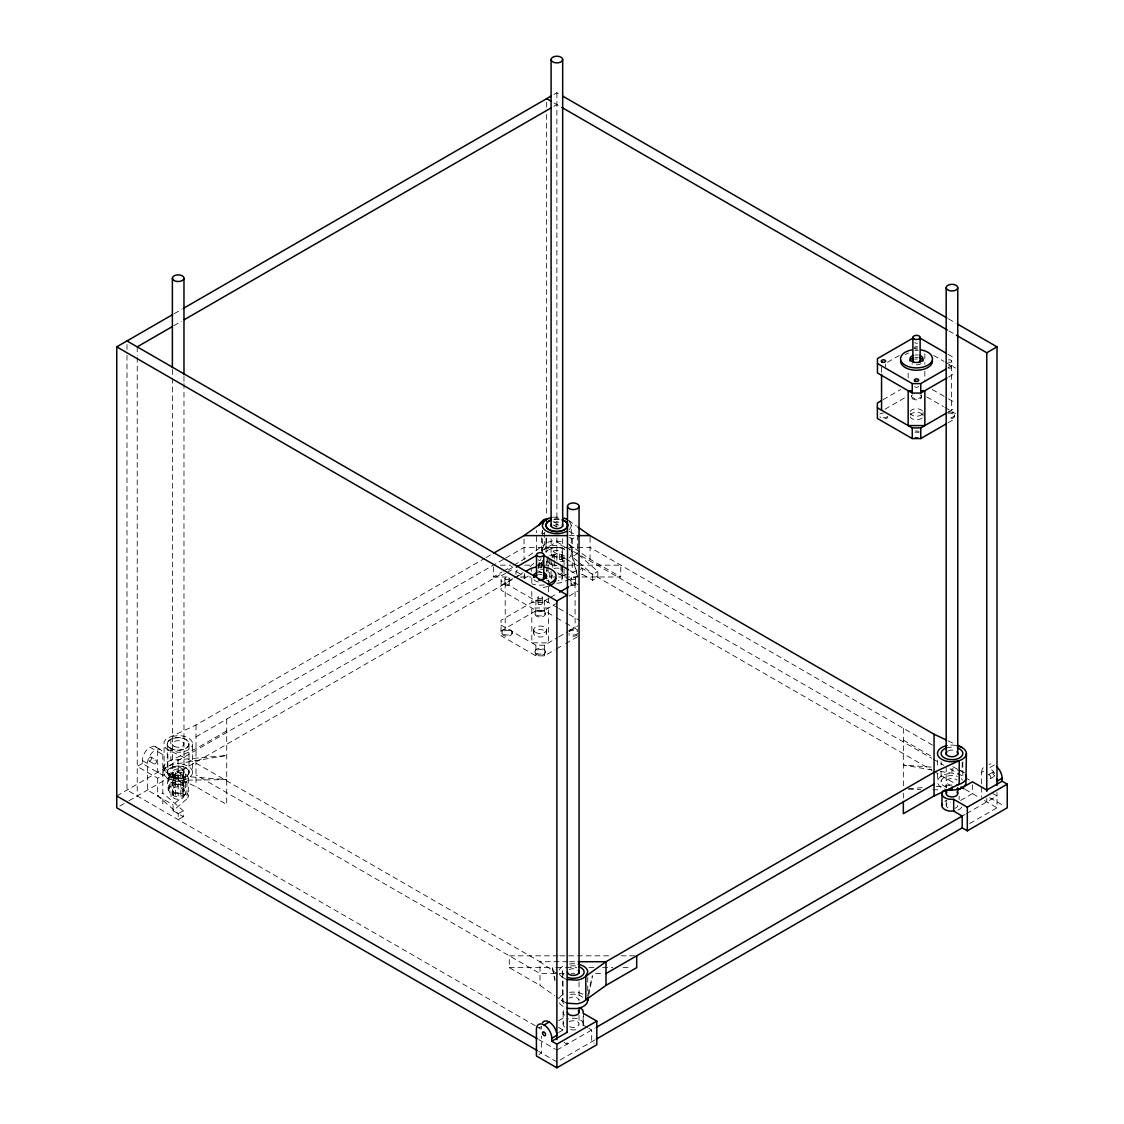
<?xml version="1.0" encoding="UTF-8"?>
<svg xmlns="http://www.w3.org/2000/svg" width="1124" height="1124" viewBox="0 0 1124 1124"><rect width="100%" height="100%" fill="white"/><g stroke="black" fill="none" stroke-linecap="round" stroke-linejoin="round"><path stroke-width="0.75" stroke-dasharray="5 3.75" d="M588.695 995.513L592.531 975.829M226.711 730.923L195.998 748.654L170.848 760.316A14.472 8.36 0 0 0 164.104 765.388C161.954 771.457 169.443 775.012 174.346 775.63L226.711 779.606L174.346 780.351A14.472 8.36 0 0 1 164.104 774.45L164.104 741.756A14.472 8.36 0 0 1 170.848 736.684L195.998 725.022L484.57 558.417M163.612 772.286L164.104 770.123A14.472 8.36 0 0 1 174.346 764.208L226.711 755.511L170.848 760.316L170.848 736.684L178.098 735.56A14.472 8.36 0 0 1 192.569 743.919L192.569 772.286A14.472 8.36 0 0 1 178.098 780.646L178.098 775.911M173.054 810.741L173.054 804.84L186.949 792.982C163.149 810.039 159.594 761.089 185.334 774.113A10.13 5.845 0 0 1 186.949 781.166L186.949 798.897L173.054 810.741L183.296 816.656L183.296 810.741L162.825 793.01L162.825 754.611A10.861 6.266 -60 0 0 155.14 750.172L150.026 747.221A10.861 6.266 -60 0 0 142.355 760.512L142.355 763.463L162.825 775.293L183.296 769.378L183.296 775.293L173.054 781.194L185.334 791.83A10.13 5.845 0 0 1 186.949 798.897M168.038 790.06C170.328 781.573 181.751 786.379 186.949 781.166M538.185 567.072L540.068 558.825M542.33 548.905L544.269 544.733A14.472 8.36 0 0 1 553.05 540.841L564.037 541.67M547.093 569.896L546.756 571.413L546.756 566.356M588.105 994.052L592.25 975.899M583.047 1025.58L583.398 1013.946M538.213 568.646L540.953 558.642M515.944 574.364L515.944 571.413L518.501 569.194M530.008 566.608L536.415 561.073M578.635 554.792L597.827 571.413L597.827 577.329L592.699 580.279L582.471 574.364L582.471 568.463L561.944 576.486L565.653 574.336M513.823 565.161L524.051 559.26L544.269 544.733L544.269 532.917M174.136 313.737L181.737 309.339M553.963 94.444L556.886 92.758L559.921 94.5M173.728 325.791L181.329 321.394M553.837 106.33L556.886 104.574M486.088 557.532L492.157 554.034M142.355 763.463L137.226 766.428L157.697 778.244L162.825 775.293M554.329 525.625L556.886 524.135L559.808 525.835M195.998 736.838L504.311 558.839M505.828 557.954L524.051 547.43L567.48 547.43M493.352 566.847L493.352 576.977L502.119 571.919M503.58 571.076L512.361 566.004M116.755 795.975L502.554 573.24M508.315 569.91L513.19 567.086M541.712 550.634L556.886 541.866L564.473 546.25M505.645 573.282L501.093 575.895L501.093 590.255L535.895 610.346L544.395 610.346L557.364 602.871M507.149 572.411L514.722 568.042M569.447 537.3L572.228 538.916L576.078 536.696M501.093 585.351L512.586 578.719M514.061 577.877L522.941 572.748M887.468 362.293L899.284 355.465M119.804 806.034L127.391 801.651M128.909 800.78L515.902 577.343M517.419 576.471L523.517 572.945M538.607 564.234L541.726 562.45M552.32 556.324L556.886 553.682L564.051 555.467L564.051 575.558M523.981 578.593L528.364 576.064M183.296 816.656L178.168 819.607L178.168 813.692L157.697 795.975L162.825 793.01M577.357 561.073L572.228 556.647L577.357 553.682L577.357 535.965L568.575 530.893M557.364 607.62L544.395 600.132L535.895 600.132L501.023 620.265L501.023 635.72L535.895 655.854L544.395 655.854L554.989 649.742M883.028 399.723L900.774 389.48M548.933 598.277L544.395 600.904L535.895 600.904L501.093 580.813M550.451 597.406L558.01 593.036M570.121 586.054L577.68 581.684M947.982 367.885L955.555 363.516M178.168 813.692L183.296 810.741M592.699 580.279L592.699 574.364L597.827 571.413M501.023 630.901L535.895 610.768L544.395 610.768L554.989 616.879M884.953 409.234L906.183 396.983M569.194 596.043L577.834 591.055M948.501 377.046L955.555 372.971M501.023 625.084L535.895 645.218L544.395 645.218L557.364 637.73M558.839 636.887L567.704 631.758M569.194 630.901L577.834 625.913M948.501 411.918L955.555 407.843M556.506 648.871L564.065 644.502M565.583 643.631L577.68 636.634M947.982 422.849L955.555 418.479M538.972 1027.912L541.529 1026.437L541.529 1029.71M981.645 783.821L981.645 772.329L985.481 770.123M558.698 1020.662L564.613 1017.248M988.235 774.886L993.363 771.935M990.413 778.651L994.248 776.431M558.698 1032.478L564.613 1029.064M960.613 800.443L972.443 793.6L972.443 781.784M538.972 1054.509L541.529 1053.033L541.529 1036.286M556.886 1050.069L594.821 1028.165M962.2 816.066L965.095 814.394M966.542 813.565L997.002 795.975L992.815 793.558M594.821 1039.981L556.886 1061.885L538.677 1051.376M969.689 823.555L997.002 807.791L997.002 792.462M549.72 555.467L556.886 553.753M556.886 583.173A10.13 5.845 0 0 0 561.944 582.387L582.471 574.364M183.296 769.378L178.168 766.428L157.697 772.329L157.697 751.647A10.861 6.266 -60 0 0 150.026 747.221M547.093 561.115L549.72 563.728A10.13 5.845 0 0 0 556.886 565.442L551.814 566.356L551.814 562.969M553.05 517.209L560.539 517.209M908.557 788.711L922.453 787.657M936.334 786.603L950.23 785.55M913.952 347.976L917.353 347.976M914.838 350.337L918.168 350.337M569.222 535.614L576.162 535.614M569.222 547.43L590.058 547.43L934.058 746.041M500.335 565.161L510.802 565.161M524.768 565.161L531.75 565.161M537.595 565.26L542.695 565.26M543.974 565.161L556.183 565.161M568.407 565.161L577.132 565.161M578.874 565.161L620.771 565.161L620.771 576.977L558.544 576.977M538.48 567.634L541.81 567.634M493.352 576.977L510.38 576.977M520.595 576.977L530.809 576.977M549.847 576.977L556.802 576.977M558.164 955.821L509.284 955.821L509.284 967.638L539.998 985.369L554.891 995.878M559.907 955.821L610.529 955.821M620.996 955.821L634.962 955.821M567.789 961.722L539.998 961.722L195.998 763.126L167.855 749.834L165.551 748.092L163.612 743.919M569.517 961.722L578.214 961.722M509.284 967.638L552.39 967.638L555.017 979.201M555.86 967.638L564.557 967.638M566.299 967.638L576.738 967.638M588.92 967.638L594.132 967.638M602.647 967.638L612.861 967.638M623.089 967.638L631.604 967.638M564.318 973.539L539.998 973.539L195.998 774.942M571.259 973.539L574.729 973.539M595.579 973.539L604.262 973.539M908.557 789.217L920.711 789.484M932.864 789.736L939.819 789.891M955.709 745.352L951.972 745.071A14.472 8.36 0 0 0 948.22 745.352M931.136 767.116L903.345 765.008L931.852 769.94M570.641 1029.725L573.254 1029.921A10.13 5.845 0 0 0 575.881 1029.725M940.226 771.401L955.709 773.719A14.472 8.36 0 0 1 959.208 774.548M537.441 570.823L542.035 572.594M546.643 580.279L549.72 581.459M566.018 979.299L558.965 975.112M566.018 1002.945L556.254 996.833M948.122 740.871L955.948 744.566M952.815 766.723L964.504 772.876M226.711 719.107L226.711 804.489L195.998 786.758L167.855 773.467L167.855 749.834L178.098 752.279A14.472 8.36 0 0 0 192.569 743.919M948.431 318.823L956.032 323.192M553.963 102.888L560.3 106.555M948.825 330.863L954.894 334.362M947.982 354.243L955.555 358.612M933.721 355.465L944.062 361.436M945.537 362.293L955.555 368.068M932.232 389.48L947.026 398.008M948.501 398.865L955.555 402.94M926.808 396.969L943.443 406.579M944.961 407.464L955.555 413.576M553.05 524.88L556.886 527.1A10.861 6.266 -60 0 0 553.05 521.634M581.937 553.514L590.058 559.26L620.771 576.977M903.345 740.126L931.136 756.171M565.99 547.121L931.74 758.293M933.257 759.164L943.879 765.304M949.949 768.802L963.619 776.698M965.137 777.569L969.689 780.196M989.696 797.661L1004.308 806.105M565.26 558.53L546.643 547.781L546.643 537.258M565.976 558.937L932.133 770.333M933.651 771.219L956.032 784.131M965.137 789.385L979.608 797.745M984.441 800.541L997.002 807.791M570.121 570.655L577.68 575.024M557.364 572.748L564.754 577.019M566.229 577.877L579.197 585.351M515.944 571.413L521.058 574.364L521.058 577.329M558.839 608.463L567.704 613.592M569.194 614.449L579.197 620.223M556.506 617.75L564.065 622.12M565.583 622.991L577.68 629.988M155.449 746.687L160.577 749.638M157.697 751.647L162.825 754.611M178.168 772.329L183.296 775.293M151.108 757.154A2.178 1.25 -60 0 1 150.419 760.526A2.178 1.25 -60 0 1 148.551 759.431A2.178 1.25 -60 0 1 151.108 757.154L156.236 760.105A2.178 1.25 -60 0 1 155.548 763.477A2.178 1.25 -60 0 1 153.665 762.395A2.178 1.25 -60 0 1 156.236 760.105M148.944 760.92L154.058 763.87M142.355 760.512L147.469 763.463L147.469 790.06L173.054 804.84M587.431 1027.519L583.159 1025.06L583.159 1016.616M588.85 1028.348L591.688 1029.977L591.688 1041.793L594.245 1043.283M558.516 1027.378L564.248 1030.694M535.249 1025.762L126.998 790.06L126.998 354.987M536.766 1026.634L542.836 1030.146M564.079 1042.412L567.114 1044.168L567.114 1040.655M538.677 1039.56L555.481 1049.268M568.393 520.328L576.514 526.06M568.393 543.96L580.588 552.558M557.602 974.157L539.998 961.722L539.998 985.369M578.635 562.183L592.699 574.364M173.054 775.293L185.334 785.929L171.003 782.374L168.038 778.244M569.334 521.1L571.273 525.273L571.273 553.64L577.68 576.977L570.781 546.756L569.334 544.733M559.274 974.227L563.026 977.978L563.026 1001.61L559.274 997.873M583.398 1024.076L583.047 1022.559A10.13 5.845 0 0 0 573.254 1018.218L570.641 1018.414A10.13 5.845 0 0 0 568.196 1019.004M552.39 967.638L554.947 980.76M986.774 798.377L986.774 801.876M981.645 787.109L981.645 797.239M962.818 761.763L962.818 778.454M962.2 762.704L962.2 771.148L951.972 768.704L951.972 773.424A14.472 8.36 0 0 0 937.992 779.62A14.472 8.36 0 0 0 944.736 789.02M959.137 796.228L959.137 799.6M948.249 412.016A5.072 2.922 0 0 1 954.627 414.84L954.627 416.021A5.072 2.922 0 0 1 948.249 418.845M948.473 359.975A2.178 1.25 0 0 1 951.733 361.071L951.733 366.972A2.178 1.25 0 0 1 948.473 368.068M951.452 365.707L951.452 410.204M946.183 766.765L946.183 787.868M946.183 800.162L946.183 805.43M941.111 761.763L941.111 765.107M941.111 771.781L941.111 781.784M937.486 760.091L937.486 766.765M937.486 773.438L937.486 781.784M924.841 353.835L924.841 364.288M924.841 371.257L924.841 381.724M923.015 412.48L923.015 416.021M921.568 395.76L921.568 396.941M911.438 395.76L911.438 396.941M908.164 372.999L908.164 378.24M903.345 728.31L903.345 787.39M903.345 793.108L903.345 801.876M885.614 364.021L885.614 366.972M881.553 367.309L881.553 375.346M590.058 537.3L590.058 559.26M587.74 977.135L587.74 995.709M579.043 981.94L579.043 1000.43A5.789 3.344 0 0 0 575.474 997.339A5.789 3.344 0 0 0 569.166 998.07M579.043 1015.295L579.043 1024.076M575.376 578.354L575.376 584.269M575.095 582.991L575.095 627.487M572.228 538.916L572.228 556.647M572.228 562.548L572.228 568.463M571.034 578.354L571.034 584.269M563.124 1012.246L563.124 1024.076M562.674 538.677L562.674 563.279M562.674 565.035L562.674 577.329A5.789 3.344 0 0 1 558.375 580.56M562.407 972.063L562.407 1000.43M561.944 554.525L561.944 562.969M561.944 566.356L561.944 582.387M560.974 565.344L560.974 573.774M559.499 553.949L559.499 562.393M556.886 92.758L556.886 527.62M556.886 537.904L556.886 560.497M554.258 553.949L554.258 559.007M554.258 560.707L554.258 565.765M552.783 563.981L552.783 567.367M551.097 538.677L551.097 556.268M551.097 559.597L551.097 566.791M551.097 571.413L551.097 577.329M549.72 558.839L549.72 565.597M549.72 572.172L549.72 579.984M548.484 579.829L548.484 585.056M548.484 586.798L548.484 597.266M548.484 599.008L548.484 602.492L531.807 602.492L531.807 590.297M548.105 556.675L548.105 566.805M548.105 567.592L548.105 572.65M547.093 558.08L547.093 564.838M546.756 561.283L546.756 564.669M546.643 102.172L546.643 107.44M546.643 114.451L546.643 516.197M546.657 629.763L546.657 633.318A6.519 3.765 0 0 1 536.893 636.563A6.519 3.765 0 0 1 536.893 630.058A6.519 3.765 0 0 1 546.657 633.318M545.21 613.044L545.21 614.224A5.072 2.922 0 0 1 537.609 616.753A5.072 2.922 0 0 1 537.609 611.695A5.072 2.922 0 0 1 545.21 614.224M545.21 651.217L545.21 652.398A5.072 2.922 0 0 1 537.609 654.927A5.072 2.922 0 0 1 537.609 649.869A5.072 2.922 0 0 1 545.21 652.398M544.395 600.132L544.395 610.768M544.395 645.218L544.395 655.854M542.33 530.345L542.33 537.089M542.33 538.775L542.33 553.64M542.316 565.175L542.316 559.26A2.178 1.25 0 0 1 540.433 560.511A2.178 1.25 0 0 1 538.045 559.597M542.316 597.434L542.316 603.349M541.529 537.679L541.529 551.477M541.529 562.548L541.529 568.463M537.975 597.434L537.975 603.349M536.415 550.24L536.415 533.001A10.861 6.266 -60 0 1 536.668 530.556M535.895 600.132L535.895 610.768M535.895 645.218L535.895 655.854M535.08 613.044L535.08 614.224M535.08 651.217L535.08 652.398M533.633 629.763L533.633 633.318M531.807 578.087L531.807 583.314M531.301 568.463L531.301 571.413M524.22 575.994L524.22 578.354A15.919 9.189 0 0 1 526.355 573.76M524.051 538.986L524.051 559.26M512.151 632.124L512.151 633.318A5.072 2.922 0 0 1 504.55 635.847A5.072 2.922 0 0 1 504.55 630.775A5.072 2.922 0 0 1 512.151 633.318M509.256 578.354L509.256 584.269M505.196 582.991L505.196 627.487M504.915 578.354L504.915 584.269M502.021 632.124L502.021 633.318M195.998 725.022L195.998 786.758M188.944 743.919L189.029 772.329A10.861 6.266 0 0 1 172.745 777.766A10.861 6.266 0 0 1 172.745 766.905A10.861 6.266 0 0 1 189.029 772.329M188.312 778.244L188.312 795.975M185.334 774.113L185.334 794.204M183.971 376.484L183.971 381.738M183.971 383.495L183.971 795.975A5.789 3.344 0 0 1 175.274 798.869A5.789 3.344 0 0 1 175.274 793.08A5.789 3.344 0 0 1 183.971 795.975M183.24 773.171L183.24 795.132M182.271 780.604L182.271 792.42M180.795 772.595L180.795 795.708M178.168 766.428L178.168 795.904M178.098 759.206L178.098 763.927A14.472 8.36 0 0 1 192.569 772.286M175.555 772.595L175.555 795.708M174.08 775.883L174.08 787.699M173.11 773.171L173.11 795.132M172.379 369.459L172.379 376.484M172.379 378.24L172.379 795.975M171.003 774.113L171.003 800.105M169.401 775.321L169.401 792.982M168.389 776.726L168.389 791.577M167.237 743.919L167.321 772.329M162.825 798.925L162.825 804.84M157.697 778.244L157.697 795.975M137.226 346.852L137.226 355.634M137.226 357.376L137.226 795.975M126.998 344.45L126.998 353.231M558.375 574.097A5.789 3.344 0 0 1 562.674 577.329M551.87 579A5.789 3.344 0 0 1 553.991 574.434M553.991 568.519A5.789 3.344 0 0 1 562.225 570.135A5.789 3.344 0 0 1 558.375 574.645M544.859 532.621A2.178 1.25 -60 0 1 542.555 532.411M551.87 557.926A5.789 3.344 0 0 1 560.412 556.942A5.789 3.344 0 0 1 560.974 561.958M541.796 533.521A10.861 6.266 -60 0 1 542.555 530.935M957.76 805.43A5.789 3.344 0 0 1 954.866 808.325M947.869 807.791A5.789 3.344 0 0 1 950.468 802.199M961.751 806.934A10.13 5.845 0 0 1 957.03 810.488M944.806 801.286A10.13 5.845 0 0 1 946.9 800.358M981.645 772.329A10.861 6.266 60 0 1 985.481 766.877M994.754 773.635A10.861 6.266 60 0 0 989.331 767.903L994.445 764.952A10.861 6.266 60 0 0 989.022 764.404M988.923 774.829A2.178 1.25 60 0 1 990.862 777.653A2.178 1.25 60 0 1 988.923 778.244M994.838 775.757A2.178 1.25 60 0 1 992.914 772.919A2.178 1.25 60 0 1 994.838 772.329M147.469 763.463A10.861 6.266 -60 0 1 155.14 750.172M569.166 1021.702A5.789 3.344 0 0 1 577.357 1021.702A5.789 3.344 0 0 1 577.357 1026.437A5.789 3.344 0 0 1 569.166 1026.437M564.487 1015.183A10.13 5.845 0 0 1 564.487 1009.324M564.487 1026.999A10.13 5.845 0 0 1 564.487 1021.14M564.473 558.066A10.861 6.266 0 0 1 556.802 559.907M564.473 549.214A10.861 6.266 0 0 0 546.306 552.024A10.861 6.266 0 0 1 564.557 549.257M569.334 557.813A14.472 8.36 0 0 0 571.273 553.64L570.781 551.477A14.472 8.36 0 0 0 569.334 549.467M564.037 560.876A14.472 8.36 0 0 1 560.539 561.719M544.269 549.467A14.472 8.36 0 0 1 553.05 545.562L560.539 545.562A14.472 8.36 0 0 1 564.037 546.404M571.273 525.273A14.472 8.36 0 0 1 569.334 529.46M553.991 519.218A10.861 6.266 0 0 1 559.611 519.218M946.534 747.994A10.861 6.266 0 0 1 954.782 747.362M946.534 787.221A10.861 6.266 0 0 1 942.558 778.651A10.861 6.266 0 0 1 957.395 776.361M961.371 778.651A10.861 6.266 0 0 1 962.453 780.168M563.855 975.196A10.861 6.266 0 0 1 565.583 967.638M570.444 966.008A10.861 6.266 0 0 1 576.064 966.008M563.855 1003.563A10.861 6.266 0 0 1 563.855 997.297M570.444 994.375A10.861 6.266 0 0 1 582.668 997.297M559.274 969.9A14.472 8.36 0 0 1 563.026 966.162M569.517 963.999A14.472 8.36 0 0 1 575.769 963.844M563.026 1006.345A14.472 8.36 0 0 1 559.274 1002.594M559.274 998.267A14.472 8.36 0 0 1 563.026 994.529M569.517 992.366A14.472 8.36 0 0 1 583.497 994.529M564.557 558.122A10.861 6.266 0 0 1 556.886 559.963M553.991 522.421A5.789 3.344 0 0 1 560.974 522.955M554.076 519.274A10.861 6.266 0 0 1 559.696 519.274M951.972 785.128A5.789 3.344 0 0 1 946.956 780.112A5.789 3.344 0 0 1 956.988 780.112M947.869 751.057A5.789 3.344 0 0 1 954.866 750.523M569.166 969.703A5.789 3.344 0 0 1 576.148 969.169M887.834 417.482A5.072 2.922 0 0 1 884.757 418.845M879.853 413.955A5.072 2.922 0 0 1 883.436 413.098M887.834 416.302A5.072 2.922 0 0 1 882.129 417.664M880.907 417.383A5.072 2.922 0 0 1 879.853 416.906M915.189 431.11A5.072 2.922 0 0 1 919.039 431.391M915.189 432.29A5.072 2.922 0 0 1 919.039 432.585M954.627 414.84A5.072 2.922 0 0 1 948.249 417.664M948.249 413.196A5.072 2.922 0 0 1 954.627 416.021M920.078 394.875A5.072 2.922 0 0 1 920.078 399.006A5.072 2.922 0 0 1 912.913 399.006A5.072 2.922 0 0 1 912.913 394.875M910.215 415.051A6.519 3.765 0 0 1 920.233 412.944A6.519 3.765 0 0 1 920.233 419.112A6.519 3.765 0 0 1 910.215 417.004M910.215 411.51A6.519 3.765 0 0 1 920.233 409.403A6.519 3.765 0 0 1 920.233 415.557A6.519 3.765 0 0 1 910.215 413.449M921.399 395.002A5.072 2.922 0 0 1 916.496 398.683A5.072 2.922 0 0 1 911.606 395.002M905.241 354.566A15.919 9.189 0 0 1 908.543 353.105M921.104 363.726A6.519 3.765 0 0 1 911.901 363.726M914.81 357.432A6.519 3.765 0 0 1 918.182 357.432M914.697 359.258A3.625 2.093 0 0 1 917.437 359.048M914.81 355.072A6.519 3.765 0 0 1 918.182 355.072M951.733 361.071A2.178 1.25 0 0 1 948.473 362.153M917.591 343.073A2.178 1.25 0 0 1 914.627 342.609M918.603 386.389A2.178 1.25 0 0 1 916.791 387.302A2.178 1.25 0 0 1 914.627 386.684M948.473 365.89A2.178 1.25 0 0 1 951.733 366.972M917.591 348.974A2.178 1.25 0 0 1 914.627 348.51M914.627 347.26A2.178 1.25 0 0 1 917.591 346.81M577.596 633.585A5.072 2.922 0 0 1 568.814 633.585M568.814 630.662A5.072 2.922 0 0 1 577.596 630.662M577.596 634.779A5.072 2.922 0 0 1 568.814 634.779M568.814 631.843A5.072 2.922 0 0 1 577.596 631.843M548.105 586.321A15.919 9.189 0 0 1 540.152 587.543M540.152 569.166A15.919 9.189 0 0 1 542.92 569.306M538.466 581.993A6.519 3.765 0 0 1 533.858 579.324M538.466 574.715A6.519 3.765 0 0 1 541.838 574.715M544.269 584.873A15.919 9.189 0 0 1 532.186 583.946M524.768 578.368A15.919 9.189 0 0 1 524.768 573.605M540.152 566.791A15.919 9.189 0 0 1 542.92 566.932M538.466 572.355A6.519 3.765 0 0 1 541.838 572.355M538.045 564.852A2.178 1.25 0 0 1 541.389 564.15A2.178 1.25 0 0 1 541.389 566.201A2.178 1.25 0 0 1 538.045 565.498M548.484 607.986L531.807 607.986L531.807 642.858L548.484 642.858L548.484 607.986M546.025 552.024L546.025 538.677L545.941 551.968M175.274 792.954A5.789 3.344 0 0 0 183.971 790.06A5.789 3.344 0 0 0 175.274 787.165A5.789 3.344 0 0 0 175.274 792.954M175.274 781.138A5.789 3.344 0 0 0 183.971 778.244A5.789 3.344 0 0 0 175.274 775.349A5.789 3.344 0 0 0 175.274 781.138M170.412 748.345A10.861 6.266 0 0 0 188.579 745.535A10.861 6.266 0 0 0 175.358 737.92A10.861 6.266 0 0 0 170.497 748.401A10.861 6.266 0 0 0 188.663 745.591A10.861 6.266 0 0 0 175.288 737.864A10.861 6.266 0 0 0 170.412 748.345M170.412 776.712A10.861 6.266 0 0 0 188.579 773.902A10.861 6.266 0 0 0 175.288 766.231A10.861 6.266 0 0 0 170.412 776.712M552.783 556.057A5.789 3.344 0 0 0 562.478 554.553A5.789 3.344 0 0 0 555.382 550.465A5.789 3.344 0 0 0 552.783 556.057M175.274 775.223A5.789 3.344 0 0 0 183.971 772.329A5.789 3.344 0 0 0 175.274 769.434A5.789 3.344 0 0 0 175.274 775.223M174.08 746.336A5.789 3.344 0 0 0 183.76 744.833A5.789 3.344 0 0 0 176.679 740.744A5.789 3.344 0 0 0 174.08 746.336M503.51 634.203A5.072 2.922 0 0 0 511.982 632.882A5.072 2.922 0 0 0 505.772 629.299A5.072 2.922 0 0 0 503.51 634.203M536.569 653.283A5.072 2.922 0 0 0 545.042 651.976A5.072 2.922 0 0 0 538.832 648.393A5.072 2.922 0 0 0 536.569 653.283M535.544 632.419A6.519 3.765 0 0 0 546.433 630.733A6.519 3.765 0 0 0 538.466 626.138A6.519 3.765 0 0 0 535.544 632.419M536.569 615.109A5.072 2.922 0 0 0 545.042 613.802A5.072 2.922 0 0 0 538.832 610.22A5.072 2.922 0 0 0 536.569 615.109M571.666 579.239A2.178 1.25 0 0 0 575.305 578.677A2.178 1.25 0 0 0 572.65 577.146A2.178 1.25 0 0 0 571.666 579.239M538.607 598.333A2.178 1.25 0 0 0 542.246 597.771A2.178 1.25 0 0 0 539.59 596.226A2.178 1.25 0 0 0 538.607 598.333M505.547 579.239A2.178 1.25 0 0 0 509.186 578.677A2.178 1.25 0 0 0 506.531 577.146A2.178 1.25 0 0 0 505.547 579.239M538.607 604.234A2.178 1.25 0 0 0 542.246 603.672A2.178 1.25 0 0 0 539.59 602.141A2.178 1.25 0 0 0 538.607 604.234M571.666 585.154A2.178 1.25 0 0 0 575.305 584.592A2.178 1.25 0 0 0 572.65 583.047A2.178 1.25 0 0 0 571.666 585.154M505.547 585.154A2.178 1.25 0 0 0 509.186 584.592A2.178 1.25 0 0 0 506.531 583.047A2.178 1.25 0 0 0 505.547 585.154"/><path stroke-width="1.5" d="M588.372 997.157L587.234 1002.594A14.472 8.36 0 0 1 577.005 1008.509L569.517 1008.509A14.472 8.36 0 0 1 567.142 1008.003M954.585 811.078L949.344 811.078A10.13 5.845 0 0 1 941.828 805.43L942.179 792.097A10.13 5.845 0 0 1 943.191 790.678M941.828 805.43L942.179 803.913M957.508 745.296C961.666 746.786 968.073 750.158 965.952 755.581A14.472 8.36 0 0 1 959.208 760.667L934.058 772.329L606.005 961.722L585.801 976.25A14.472 8.36 0 0 1 577.005 980.142L567.184 979.58M966.443 753.417L965.952 779.227A14.472 8.36 0 0 1 959.208 784.299L934.058 795.961L903.345 813.692L903.345 801.398M551.856 517.419A14.472 8.36 0 0 0 544.269 521.1L542.33 525.273A14.472 8.36 0 0 0 551.266 533.001A14.472 8.36 0 0 0 567.03 531.188M493.675 553.149L524.051 535.614L544.269 521.1M567.184 1003.226L577.005 1003.774A14.472 8.36 0 0 0 585.801 999.882L606.005 985.369L636.704 967.638L636.704 955.821M537.16 1050.504L116.755 807.791L116.755 346.852L172.618 314.608M183.254 308.468L551.027 96.13M137.226 346.852L172.197 326.663M184.364 319.637L550.802 108.087M516.225 567.17L535.895 555.804M912.252 338.521L877.451 358.612L877.451 372.971L912.252 393.063L920.753 393.063L947.026 377.903M881.553 400.566L877.38 402.982L877.38 418.437L912.252 438.571L920.753 438.571L946.464 423.72M559.527 592.165L568.603 586.925M877.451 363.516L912.252 383.607L920.753 383.607L946.464 368.756M116.755 346.852L556.886 600.961L567.114 595.046L567.114 1031.888M956.412 335.247L986.774 352.767L997.002 346.852L997.002 785.451M877.38 407.801L912.252 427.935L920.753 427.935L947.026 412.761M606.005 973.539L934.058 784.145M580.42 1008.116A10.13 5.845 0 0 1 583.047 1010.743L583.159 1013.244L596.802 1021.112L596.802 1044.758L556.886 1067.8L536.415 1055.984L536.415 1029.387A10.861 6.266 60 0 1 544.086 1024.962L549.2 1021.997M596.802 1021.112L556.886 1044.168L551.772 1041.203L551.772 1038.253L556.886 1035.302A10.861 6.266 60 0 0 551.196 1023.458A10.861 6.266 60 0 0 542.555 1022.601M996.426 766.399A10.861 6.266 60 0 1 1002.116 778.244L997.002 781.194A10.861 6.266 60 0 0 996.735 778.749M551.772 1041.203L567.114 1032.338M941.828 793.6A10.13 5.845 0 0 0 949.344 799.262L953.686 799.333L953.686 811.149L962.2 816.066L962.2 827.882L967.314 830.833L1007.245 807.791L1007.245 784.159L1002.116 781.194L986.774 790.06L972.443 781.784L959.137 789.47A10.13 5.845 0 0 0 957.03 788.542M953.686 799.333L967.314 807.201L1007.245 784.159M596.338 1027.294L962.102 816.122M596.338 1039.11L962.102 827.938M956.875 784.861L959.208 784.299L959.208 760.667L951.972 761.777A14.472 8.36 0 0 1 937.711 754.878A14.472 8.36 0 0 1 947.026 745.563M911.494 390.702L908.164 390.702L908.164 425.575L924.841 425.575L924.841 390.702L921.511 390.702M524.051 535.614L567.48 535.614M577.905 535.614L590.058 535.614L934.058 734.211L946.563 740.126M578.214 961.722L606.005 961.722L606.005 985.369M945.017 790.003L955.709 789.863A14.472 8.36 0 0 0 965.952 783.948L965.952 779.62M956.875 745.634L962.2 747.516M564.037 518.038L567.03 519.372M562.955 96.257L946.914 317.937M957.55 324.077L997.002 346.852M546.643 98.659L551.196 101.286M561.817 107.426L947.307 329.978M920.753 338.521L946.464 353.372M544.086 519.709L546.643 521.185M960.964 786.983L963.999 788.739M544.395 555.804L568.603 569.784M126.998 340.951L567.114 595.046M116.755 795.975L537.16 1038.674M577.877 527.016L590.058 535.614M965.952 774.9L966.443 777.063M1002.116 778.244L1002.116 781.194M986.774 352.767L986.774 791.352M967.314 807.201L967.314 830.833M957.76 287.646A5.789 3.344 0 0 1 949.077 290.54A5.789 3.344 0 0 1 949.077 284.751A5.789 3.344 0 0 1 957.76 287.646L957.76 754.527M957.76 787.868L957.76 793.137M951.972 786.997L951.972 790.144A14.472 8.36 0 0 1 948.22 789.863M946.183 287.646L946.183 754.527M946.183 789.624L946.183 793.137M934.058 734.211L934.058 795.961M920.753 383.607L920.753 393.063M920.753 427.935L920.753 438.571M920.12 337.425L920.12 361.071M912.885 337.425L912.885 361.071M912.252 383.607L912.252 393.063M912.252 427.935L912.252 438.571M881.553 374.418L881.553 410.204M587.74 997.283L587.74 1000.43A14.472 8.36 0 0 0 587.234 998.267M585.801 999.882L585.801 976.25L587.74 972.063A14.472 8.36 0 0 0 578.2 964.209M579.043 506.292A5.789 3.344 0 0 1 570.36 509.186A5.789 3.344 0 0 1 570.36 503.397A5.789 3.344 0 0 1 579.043 506.292L579.043 973.173M579.043 1008.27L579.043 1011.783M567.465 506.292L567.465 595.804M562.674 59.544A5.789 3.344 0 0 1 553.991 62.438A5.789 3.344 0 0 1 553.991 56.65A5.789 3.344 0 0 1 562.674 59.544L562.674 526.425M556.886 600.961L556.886 1039.545M556.886 1044.168L556.886 1067.8M551.097 59.544L551.097 526.425M543.763 554.722L543.763 578.354M536.527 554.722L536.527 576.668M183.971 278.19A5.789 3.344 0 0 1 175.274 281.084A5.789 3.344 0 0 1 175.274 275.296A5.789 3.344 0 0 1 183.971 278.19L183.971 374.728M172.379 278.19L172.379 367.703M538.663 525.442A10.861 6.266 -60 0 1 547.922 518.684M956.988 791.942A5.789 3.344 0 0 1 951.972 796.944A5.789 3.344 0 0 1 946.956 791.942M544.086 1024.962A10.861 6.266 60 0 1 551.772 1038.253M578.27 1010.574A5.789 3.344 0 0 1 574.757 1015.478A5.789 3.344 0 0 1 567.465 1012.246M562.225 519.85A10.861 6.266 0 0 1 565.119 529.306A10.861 6.266 0 0 1 548.568 529.348A10.861 6.266 0 0 1 551.448 519.892M551.364 519.85A10.861 6.266 0 0 0 548.484 529.306A10.861 6.266 0 0 0 565.119 529.306A10.861 6.266 0 0 0 562.309 519.892M957.395 747.994A10.861 6.266 0 0 1 960.289 757.45A10.861 6.266 0 0 1 943.654 757.45A10.861 6.266 0 0 1 946.534 747.994M578.691 966.64A10.861 6.266 0 0 1 582.668 975.196A10.861 6.266 0 0 1 567.831 977.501M562.478 524.458A5.789 3.344 0 0 1 556.886 528.659A5.789 3.344 0 0 1 551.294 524.458M956.988 751.745A5.789 3.344 0 0 1 951.972 756.761A5.789 3.344 0 0 1 946.956 751.745M578.27 970.391A5.789 3.344 0 0 1 574.757 975.295A5.789 3.344 0 0 1 567.465 972.063M917.816 437.938A5.072 2.922 0 0 1 915.189 437.938M932.428 361.071A15.919 9.189 0 0 1 916.496 370.26A15.919 9.189 0 0 1 900.577 361.071M909.99 361.071A6.519 3.765 0 0 1 913.25 357.811M919.755 357.811A6.519 3.765 0 0 1 923.015 361.071M919.994 360.523A3.625 2.093 0 0 1 919.067 362.546M913.938 362.546A3.625 2.093 0 0 1 913.362 360.017M920.626 349.831A15.919 9.189 0 0 1 929.548 363.979A15.919 9.189 0 0 1 903.457 363.979A15.919 9.189 0 0 1 912.379 349.831M919.755 355.451A6.519 3.765 0 0 1 921.497 361.127A6.519 3.765 0 0 1 911.508 361.127A6.519 3.765 0 0 1 913.25 355.451M556.071 578.354A15.919 9.189 0 0 1 549.271 585.885M533.858 577.385A6.519 3.765 0 0 1 536.893 575.095M543.398 575.095A6.519 3.765 0 0 1 546.657 578.354M543.285 577.314A3.625 2.093 0 0 1 543.018 579.619A3.625 2.093 0 0 1 539.211 580.377M544.269 567.114A15.919 9.189 0 0 1 555.93 574.786A15.919 9.189 0 0 1 548.105 583.946M526.355 571.399A15.919 9.189 0 0 1 536.022 567.114M543.398 572.734A6.519 3.765 0 0 1 546.166 577.427A6.519 3.765 0 0 1 538.466 579.619M533.858 576.963A6.519 3.765 0 0 1 536.893 572.734M542.555 1032.928A2.178 1.25 60 0 0 544.859 1035.794A2.178 1.25 60 0 0 544.859 1032.731A2.178 1.25 60 0 0 542.555 1032.928M913.938 338.914A3.625 2.093 0 0 0 919.994 337.973A3.625 2.093 0 0 0 915.568 335.416A3.625 2.093 0 0 0 913.938 338.914M914.964 381.036A2.178 1.25 0 0 0 918.603 380.474A2.178 1.25 0 0 0 915.934 378.943A2.178 1.25 0 0 0 914.964 381.036M881.904 361.956A2.178 1.25 0 0 0 885.543 361.394A2.178 1.25 0 0 0 882.874 359.863A2.178 1.25 0 0 0 881.904 361.956M537.595 556.197A3.625 2.093 0 0 0 543.637 555.256A3.625 2.093 0 0 0 539.211 552.699A3.625 2.093 0 0 0 537.595 556.197"/></g></svg>
